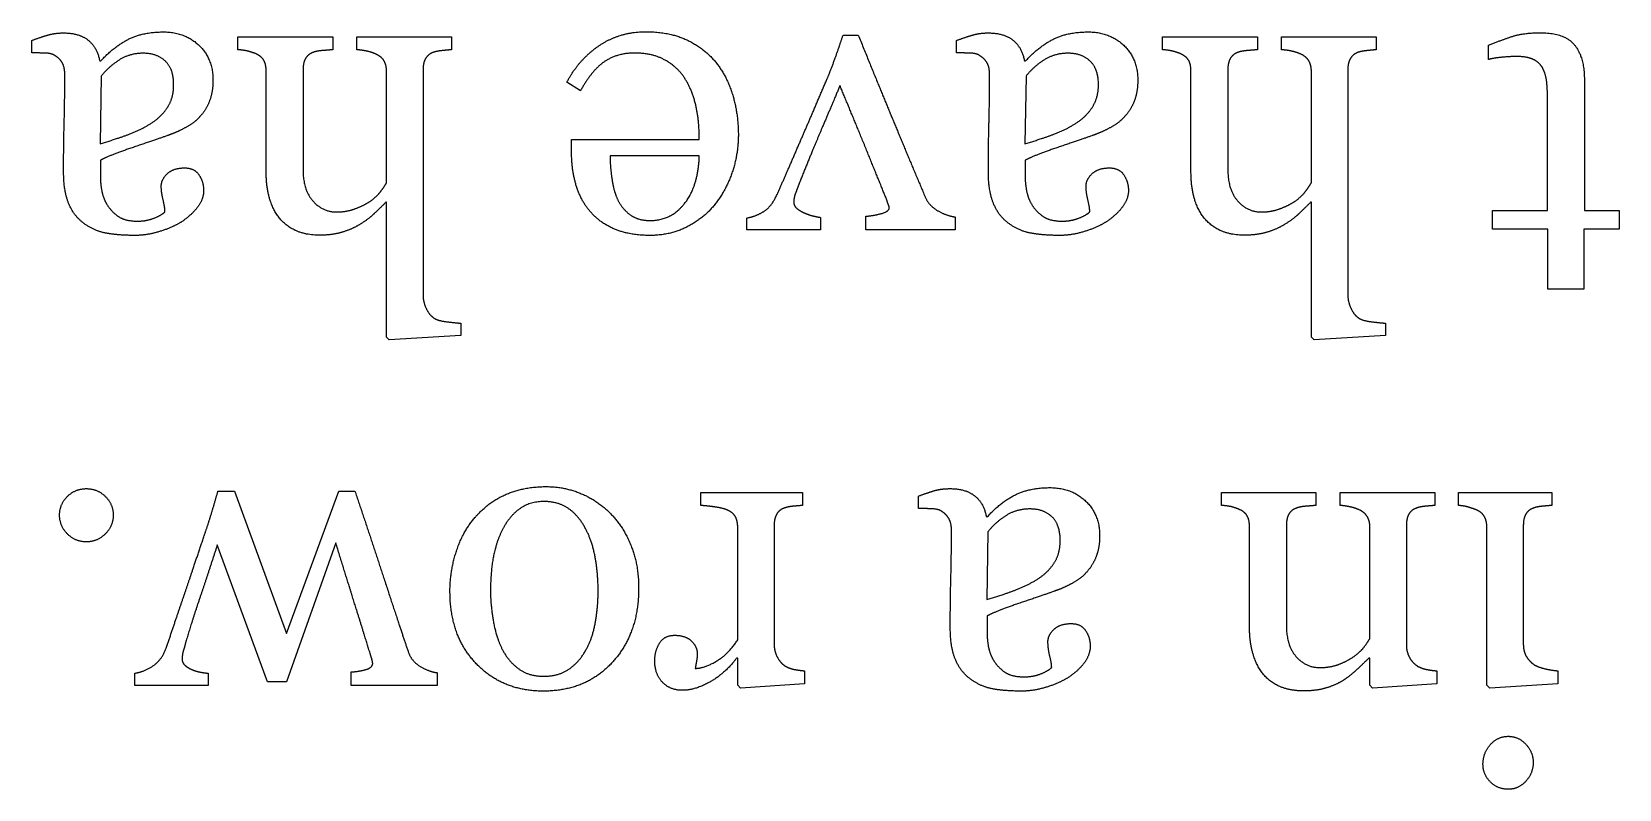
# Model space of a CAD drawing. Header units: inches. Extents: x -4.69 to 4.69, y -2.94 to 2.94.
# Drawn here: x -2.815 to -1.237, y -0.608 to 0.145 of the extents above; entities that cross this region are included whole.
import ezdxf

# ---------------------------------------------------------------- set-up
doc = ezdxf.new("R2010")
doc.units = ezdxf.units.IN
doc.layers.get('0').update_dxf_attribs({"linetype": 'CONTINUOUS'})

msp = doc.modelspace()

# ---------------------------------------------------------------- linework, layer by layer
for p, q in [((-2.8155, 0.124), (-2.8155, 0.1365)), ((-2.6106, 0.14), (-2.5162, 0.14)), ((-2.6106, 0.1272), (-2.6106, 0.14)), ((-2.5162, 0.14), (-2.5162, 0.1272)), ((-2.4923, 0.1272), (-2.4923, 0.14)), ((-2.4923, 0.14), (-2.3983, 0.14)), ((-2.3983, 0.14), (-2.3983, 0.1272)), ((-2.0089, 0.1418), (-1.9938, 0.1418)), ((-1.8961, 0.124), (-1.8961, 0.1365)), ((-1.6912, 0.14), (-1.5968, 0.14)), ((-1.6912, 0.1272), (-1.6912, 0.14)), ((-1.5968, 0.14), (-1.5968, 0.1272)), ((-1.5729, 0.1272), (-1.5729, 0.14)), ((-1.5729, 0.14), (-1.4789, 0.14)), ((-1.4789, 0.14), (-1.4789, 0.1272)), ((-1.3672, 0.1174), (-1.3672, 0.1316)), ((-2.7479, 0.1161), (-2.7468, 0.1161)), ((-1.8286, 0.1161), (-1.8274, 0.1161)), ((-2.7464, 0.101), (-2.7476, 0.0338)), ((-2.5824, 0.0059), (-2.5824, 0.1058)), ((-2.5458, 0.1073), (-2.5458, 0.0087)), ((-2.4627, -0.005), (-2.4627, 0.1054)), ((-2.4265, 0.1073), (-2.4265, -0.1162)), ((-2.2699, 0.0865), (-2.2835, 0.0949)), ((-1.827, 0.101), (-1.8282, 0.0338)), ((-1.663, 0.0059), (-1.663, 0.1058)), ((-1.6264, 0.1073), (-1.6264, 0.0087)), ((-1.5433, -0.005), (-1.5433, 0.1054)), ((-1.5071, 0.1073), (-1.5071, -0.1162)), ((-1.2719, 0.0976), (-1.2719, -0.0324)), ((-1.3085, -0.0324), (-1.3085, 0.0748)), ((-2.2788, 0.0252), (-2.2788, 0.038)), ((-2.2788, 0.038), (-2.1518, 0.038)), ((-2.7472, 0.0174), (-2.7472, -0.0018)), ((-2.1518, 0.0217), (-2.2405, 0.0217)), ((-1.8278, 0.0174), (-1.8278, -0.0018)), ((-2.4627, -0.0244), (-2.4635, -0.0244)), ((-2.4627, -0.1583), (-2.4627, -0.0244)), ((-1.5433, -0.0244), (-1.5441, -0.0244)), ((-1.5433, -0.1583), (-1.5433, -0.0244)), ((-2.1047, -0.0519), (-2.1047, -0.04)), ((-2.0313, -0.0394), (-2.0313, -0.0519)), ((-1.9862, -0.0519), (-1.9862, -0.0382)), ((-1.8974, -0.039), (-1.8974, -0.0519)), ((-1.3631, -0.0511), (-1.3631, -0.0324)), ((-1.3631, -0.0324), (-1.3085, -0.0324)), ((-1.2719, -0.0324), (-1.2372, -0.0324)), ((-1.2372, -0.0324), (-1.2372, -0.0511)), ((-2.0313, -0.0519), (-2.1047, -0.0519)), ((-1.8974, -0.0519), (-1.9862, -0.0519)), ((-1.3081, -0.0511), (-1.3631, -0.0511)), ((-1.3081, -0.1108), (-1.3081, -0.0511)), ((-1.2372, -0.0511), (-1.2726, -0.0511)), ((-1.2726, -0.0511), (-1.2726, -0.1108)), ((-1.2726, -0.1108), (-1.3081, -0.1108)), ((-2.389, -0.1569), (-2.46, -0.1612)), ((-2.389, -0.1445), (-2.389, -0.1569)), ((-1.4696, -0.1569), (-1.5406, -0.1612)), ((-1.4696, -0.1445), (-1.4696, -0.1569)), ((-2.46, -0.1612), (-2.4627, -0.1583)), ((-1.5406, -0.1612), (-1.5433, -0.1583)), ((-2.6304, -0.3114), (-2.6138, -0.3114)), ((-2.6138, -0.3114), (-2.5621, -0.4528)), ((-2.5621, -0.4528), (-2.5102, -0.3114)), ((-2.5102, -0.3114), (-2.4942, -0.3114)), ((-2.1504, -0.3256), (-2.1504, -0.3128)), ((-2.1504, -0.3128), (-2.0492, -0.3128)), ((-2.0492, -0.3128), (-2.0492, -0.3256)), ((-1.6326, -0.3128), (-1.5388, -0.3128)), ((-1.6326, -0.3256), (-1.6326, -0.3128)), ((-1.5388, -0.3128), (-1.5388, -0.3256)), ((-1.5147, -0.3256), (-1.5147, -0.3128)), ((-1.5147, -0.3128), (-1.4207, -0.3128)), ((-1.4207, -0.3128), (-1.4207, -0.3256)), ((-1.397, -0.3128), (-1.3044, -0.3128)), ((-1.397, -0.3256), (-1.397, -0.3128)), ((-1.3044, -0.3128), (-1.3044, -0.3256)), ((-1.934, -0.3287), (-1.934, -0.3163)), ((-2.0774, -0.3455), (-2.0774, -0.4638)), ((-1.8665, -0.3367), (-1.8653, -0.3367)), ((-1.6048, -0.4469), (-1.6048, -0.347)), ((-1.5682, -0.3455), (-1.5682, -0.4441)), ((-1.4489, -0.3455), (-1.4489, -0.4638)), ((-1.3326, -0.3455), (-1.3326, -0.4638)), ((-2.5132, -0.3628), (-2.5622, -0.5008)), ((-2.1136, -0.4591), (-2.1136, -0.3474)), ((-1.8649, -0.3518), (-1.8661, -0.419)), ((-1.4851, -0.4577), (-1.4851, -0.3474)), ((-1.3688, -0.5043), (-1.3688, -0.3478)), ((-2.581, -0.5008), (-2.631, -0.3647)), ((-1.8657, -0.4354), (-1.8657, -0.4546)), ((-2.1136, -0.4772), (-2.1146, -0.4772)), ((-2.1136, -0.5043), (-2.1136, -0.4772)), ((-1.4851, -0.4772), (-1.4861, -0.4772)), ((-1.4851, -0.5043), (-1.4851, -0.4772)), ((-2.7131, -0.5046), (-2.7131, -0.4922)), ((-2.6402, -0.5046), (-2.7131, -0.5046)), ((-2.6402, -0.4922), (-2.6402, -0.5046)), ((-2.5622, -0.5008), (-2.581, -0.5008)), ((-2.4979, -0.5046), (-2.4979, -0.491)), ((-2.4123, -0.5046), (-2.4979, -0.5046)), ((-2.4123, -0.4918), (-2.4123, -0.5046)), ((-2.1109, -0.507), (-2.1136, -0.5043)), ((-2.0471, -0.5027), (-2.1109, -0.507)), ((-2.0471, -0.4899), (-2.0471, -0.5027)), ((-1.4824, -0.507), (-1.4851, -0.5043)), ((-1.4186, -0.5027), (-1.4824, -0.507)), ((-1.4186, -0.4899), (-1.4186, -0.5027)), ((-1.366, -0.507), (-1.3688, -0.5043)), ((-1.2983, -0.5027), (-1.366, -0.507)), ((-1.2983, -0.4899), (-1.2983, -0.5027))]:
    msp.add_line(p, q)
for points in [[(-2.7994, 0.1418), (-2.7925, 0.1439), (-2.7838, 0.1439)], [(-2.7838, 0.1439), (-2.7686, 0.1439), (-2.7595, 0.1368)], [(-2.7196, 0.1375), (-2.7051, 0.1449), (-2.6847, 0.1449)], [(-2.6847, 0.1449), (-2.6631, 0.1449), (-2.6492, 0.1316)], [(-2.2512, 0.1314), (-2.231, 0.1451), (-2.2047, 0.1451)], [(-2.2047, 0.1451), (-2.1815, 0.1451), (-2.1641, 0.1369)], [(-1.88, 0.1418), (-1.8731, 0.1439), (-1.8644, 0.1439)], [(-1.8644, 0.1439), (-1.8492, 0.1439), (-1.8401, 0.1368)], [(-1.8002, 0.1375), (-1.7858, 0.1449), (-1.7653, 0.1449)], [(-1.7653, 0.1449), (-1.7437, 0.1449), (-1.7298, 0.1316)], [(-1.3433, 0.1405), (-1.332, 0.1441), (-1.3156, 0.1441)], [(-1.3156, 0.1441), (-1.2915, 0.1441), (-1.2817, 0.1319)], [(-2.8155, 0.1365), (-2.8063, 0.1398), (-2.7994, 0.1418)], [(-2.7595, 0.1368), (-2.7505, 0.1297), (-2.7479, 0.1161)], [(-2.7468, 0.1161), (-2.7341, 0.1301), (-2.7196, 0.1375)], [(-2.6492, 0.1316), (-2.6353, 0.1184), (-2.6353, 0.097)], [(-2.6011, 0.1259), (-2.6047, 0.1268), (-2.6106, 0.1272)], [(-2.5261, 0.1264), (-2.5316, 0.126), (-2.5351, 0.1248)], [(-2.5162, 0.1272), (-2.5207, 0.1268), (-2.5261, 0.1264)], [(-2.4823, 0.1258), (-2.4868, 0.1268), (-2.4923, 0.1272)], [(-2.4076, 0.1263), (-2.4124, 0.1258), (-2.4157, 0.1248)], [(-2.3983, 0.1272), (-2.4027, 0.1268), (-2.4076, 0.1263)], [(-2.2835, 0.0949), (-2.2714, 0.1178), (-2.2512, 0.1314)], [(-2.1641, 0.1369), (-2.1467, 0.1287), (-2.1354, 0.1147)], [(-2.017, 0.1182), (-2.0126, 0.1305), (-2.0089, 0.1418)], [(-1.9938, 0.1418), (-1.9753, 0.096), (-1.9597, 0.0584)], [(-1.8961, 0.1365), (-1.8869, 0.1398), (-1.88, 0.1418)], [(-1.8401, 0.1368), (-1.8311, 0.1297), (-1.8286, 0.1161)], [(-1.8274, 0.1161), (-1.8147, 0.1301), (-1.8002, 0.1375)], [(-1.7298, 0.1316), (-1.7159, 0.1184), (-1.7159, 0.097)], [(-1.6817, 0.1259), (-1.6853, 0.1268), (-1.6912, 0.1272)], [(-1.6067, 0.1264), (-1.6122, 0.126), (-1.6157, 0.1248)], [(-1.5968, 0.1272), (-1.6013, 0.1268), (-1.6067, 0.1264)], [(-1.5629, 0.1258), (-1.5674, 0.1268), (-1.5729, 0.1272)], [(-1.4882, 0.1263), (-1.493, 0.1258), (-1.4963, 0.1248)], [(-1.4789, 0.1272), (-1.4833, 0.1268), (-1.4882, 0.1263)], [(-1.3672, 0.1316), (-1.3546, 0.1369), (-1.3433, 0.1405)], [(-1.2817, 0.1319), (-1.2719, 0.1198), (-1.2719, 0.0976)], [(-2.8025, 0.1239), (-2.8089, 0.124), (-2.8155, 0.124)], [(-2.7933, 0.1219), (-2.7962, 0.1237), (-2.8025, 0.1239)], [(-2.7852, 0.1143), (-2.7878, 0.1188), (-2.7933, 0.1219)], [(-2.7826, 0.1023), (-2.7826, 0.1098), (-2.7852, 0.1143)], [(-2.7287, 0.1169), (-2.7392, 0.1102), (-2.7464, 0.101)], [(-2.7044, 0.1237), (-2.7182, 0.1237), (-2.7287, 0.1169)], [(-2.6829, 0.1161), (-2.6913, 0.1237), (-2.7044, 0.1237)], [(-2.6744, 0.0923), (-2.6744, 0.1084), (-2.6829, 0.1161)], [(-2.5929, 0.1233), (-2.5974, 0.125), (-2.6011, 0.1259)], [(-2.5848, 0.1167), (-2.5873, 0.1209), (-2.5929, 0.1233)], [(-2.5824, 0.1058), (-2.5824, 0.1126), (-2.5848, 0.1167)], [(-2.5432, 0.1187), (-2.5458, 0.1143), (-2.5458, 0.1073)], [(-2.5351, 0.1248), (-2.5405, 0.1231), (-2.5432, 0.1187)], [(-2.4734, 0.1229), (-2.4777, 0.1248), (-2.4823, 0.1258)], [(-2.4653, 0.1163), (-2.4679, 0.1205), (-2.4734, 0.1229)], [(-2.4627, 0.1054), (-2.4627, 0.112), (-2.4653, 0.1163)], [(-2.4238, 0.1187), (-2.4265, 0.1143), (-2.4265, 0.1073)], [(-2.4157, 0.1248), (-2.4211, 0.1231), (-2.4238, 0.1187)], [(-2.2456, 0.1157), (-2.2582, 0.1076), (-2.2699, 0.0865)], [(-2.2158, 0.1239), (-2.2331, 0.1239), (-2.2456, 0.1157)], [(-2.1866, 0.1173), (-2.1988, 0.1239), (-2.2158, 0.1239)], [(-2.1667, 0.0995), (-2.1743, 0.1108), (-2.1866, 0.1173)], [(-2.1354, 0.1147), (-2.1241, 0.1007), (-2.1186, 0.082)], [(-2.0253, 0.097), (-2.0214, 0.1059), (-2.017, 0.1182)], [(-1.8831, 0.1239), (-1.8895, 0.124), (-1.8961, 0.124)], [(-1.8739, 0.1219), (-1.8768, 0.1237), (-1.8831, 0.1239)], [(-1.8658, 0.1143), (-1.8685, 0.1188), (-1.8739, 0.1219)], [(-1.8632, 0.1023), (-1.8632, 0.1098), (-1.8658, 0.1143)], [(-1.8093, 0.1169), (-1.8198, 0.1102), (-1.827, 0.101)], [(-1.785, 0.1237), (-1.7988, 0.1237), (-1.8093, 0.1169)], [(-1.7635, 0.1161), (-1.7719, 0.1237), (-1.785, 0.1237)], [(-1.755, 0.0923), (-1.755, 0.1084), (-1.7635, 0.1161)], [(-1.6736, 0.1233), (-1.6781, 0.125), (-1.6817, 0.1259)], [(-1.6654, 0.1167), (-1.6679, 0.1209), (-1.6736, 0.1233)], [(-1.663, 0.1058), (-1.663, 0.1126), (-1.6654, 0.1167)], [(-1.6238, 0.1187), (-1.6264, 0.1143), (-1.6264, 0.1073)], [(-1.6157, 0.1248), (-1.6211, 0.1231), (-1.6238, 0.1187)], [(-1.554, 0.1229), (-1.5583, 0.1248), (-1.5629, 0.1258)], [(-1.5459, 0.1163), (-1.5486, 0.1205), (-1.554, 0.1229)], [(-1.5433, 0.1054), (-1.5433, 0.112), (-1.5459, 0.1163)], [(-1.5044, 0.1187), (-1.5071, 0.1143), (-1.5071, 0.1073)], [(-1.4963, 0.1248), (-1.5017, 0.1231), (-1.5044, 0.1187)], [(-1.3539, 0.1197), (-1.3633, 0.1188), (-1.3672, 0.1174)], [(-1.3396, 0.1205), (-1.3444, 0.1205), (-1.3539, 0.1197)], [(-1.3228, 0.1176), (-1.3291, 0.1205), (-1.3396, 0.1205)], [(-1.3135, 0.1091), (-1.3166, 0.1147), (-1.3228, 0.1176)], [(-2.7832, 0.0553), (-2.7826, 0.0768), (-2.7826, 0.1023)], [(-2.6353, 0.097), (-2.6353, 0.0859), (-2.6384, 0.0772)], [(-2.1554, 0.0724), (-2.159, 0.0878), (-2.1667, 0.0995)], [(-2.0508, 0.0376), (-2.0385, 0.0659), (-2.0253, 0.097)], [(-1.8638, 0.0553), (-1.8632, 0.0768), (-1.8632, 0.1023)], [(-1.7159, 0.097), (-1.7159, 0.0859), (-1.719, 0.0772)], [(-1.3093, 0.095), (-1.3102, 0.103), (-1.3135, 0.1091)], [(-1.3085, 0.0748), (-1.3085, 0.0869), (-1.3093, 0.095)], [(-2.68, 0.0707), (-2.6744, 0.0798), (-2.6744, 0.0923)], [(-2.1186, 0.082), (-2.113, 0.0633), (-2.113, 0.0425)], [(-2.012, 0.0916), (-2.019, 0.0749), (-2.0296, 0.05)], [(-1.9883, 0.0343), (-2.0029, 0.0698), (-2.012, 0.0916)], [(-1.7607, 0.0707), (-1.755, 0.0798), (-1.755, 0.0923)], [(-2.6954, 0.055), (-2.6857, 0.0616), (-2.68, 0.0707)], [(-2.6384, 0.0772), (-2.6415, 0.0684), (-2.6477, 0.0614)], [(-2.1518, 0.038), (-2.1518, 0.057), (-2.1554, 0.0724)], [(-1.776, 0.055), (-1.7663, 0.0616), (-1.7607, 0.0707)], [(-1.719, 0.0772), (-1.7221, 0.0684), (-1.7284, 0.0614)], [(-2.7838, 0.0059), (-2.7838, 0.0338), (-2.7832, 0.0553)], [(-2.7186, 0.0433), (-2.7061, 0.048), (-2.6954, 0.055)], [(-2.6606, 0.051), (-2.6686, 0.0464), (-2.6756, 0.0437)], [(-2.6477, 0.0614), (-2.6526, 0.0556), (-2.6606, 0.051)], [(-2.0296, 0.05), (-2.0402, 0.0251), (-2.0525, -0.0056)], [(-1.9597, 0.0584), (-1.9441, 0.0207), (-1.9274, -0.0188)], [(-1.8644, 0.0059), (-1.8644, 0.0338), (-1.8638, 0.0553)], [(-1.7992, 0.0433), (-1.7867, 0.048), (-1.776, 0.055)], [(-1.7412, 0.051), (-1.7492, 0.0464), (-1.7562, 0.0437)], [(-1.7284, 0.0614), (-1.7332, 0.0556), (-1.7412, 0.051)], [(-2.7476, 0.0338), (-2.731, 0.0386), (-2.7186, 0.0433)], [(-2.6756, 0.0437), (-2.6843, 0.0404), (-2.7111, 0.0314)], [(-2.113, 0.0425), (-2.113, 0.0238), (-2.119, 0.0058)], [(-2.0745, -0.0168), (-2.063, 0.0092), (-2.0508, 0.0376)], [(-1.9658, -0.0211), (-1.9738, -0.0013), (-1.9883, 0.0343)], [(-1.8282, 0.0338), (-1.8116, 0.0386), (-1.7992, 0.0433)], [(-1.7562, 0.0437), (-1.7649, 0.0404), (-1.7917, 0.0314)], [(-2.7111, 0.0314), (-2.7378, 0.0225), (-2.7472, 0.0174)], [(-2.2744, -0.0069), (-2.2788, 0.0079), (-2.2788, 0.0252)], [(-2.2405, 0.0217), (-2.2405, 0.0108), (-2.2386, -0.0016)], [(-2.1664, -0.0255), (-2.1529, -0.0086), (-2.1518, 0.0217)], [(-1.7917, 0.0314), (-1.8184, 0.0225), (-1.8278, 0.0174)], [(-2.7786, -0.0259), (-2.7838, -0.0135), (-2.7838, 0.0059)], [(-2.6867, -0.0083), (-2.6867, -0.0015), (-2.6805, 0.0042)], [(-2.6805, 0.0042), (-2.6744, 0.0098), (-2.6635, 0.0098)], [(-2.6635, 0.0098), (-2.6538, 0.0098), (-2.6492, 0.0029)], [(-2.6492, 0.0029), (-2.6446, -0.004), (-2.6446, -0.0126)], [(-2.5685, -0.0409), (-2.5824, -0.0246), (-2.5824, 0.0059)], [(-2.5458, 0.0087), (-2.5458, -0.0118), (-2.5361, -0.0229)], [(-2.119, 0.0058), (-2.1249, -0.0122), (-2.1364, -0.0266)], [(-1.8592, -0.0259), (-1.8644, -0.0135), (-1.8644, 0.0059)], [(-1.7673, -0.0083), (-1.7673, -0.0015), (-1.7611, 0.0042)], [(-1.7611, 0.0042), (-1.755, 0.0098), (-1.7441, 0.0098)], [(-1.7441, 0.0098), (-1.7344, 0.0098), (-1.7298, 0.0029)], [(-1.7298, 0.0029), (-1.7252, -0.004), (-1.7252, -0.0126)], [(-1.6491, -0.0409), (-1.663, -0.0246), (-1.663, 0.0059)], [(-1.6264, 0.0087), (-1.6264, -0.0118), (-1.6167, -0.0229)], [(-2.7472, -0.0018), (-2.7472, -0.0044), (-2.7461, -0.0116)], [(-2.7461, -0.0116), (-2.745, -0.0188), (-2.7415, -0.0252)], [(-2.6848, -0.0223), (-2.6867, -0.0147), (-2.6867, -0.0083)], [(-2.6446, -0.0126), (-2.6446, -0.0215), (-2.651, -0.0297)], [(-2.4783, -0.0229), (-2.4717, -0.018), (-2.4682, -0.0131)], [(-2.4682, -0.0131), (-2.4646, -0.0083), (-2.4627, -0.005)], [(-2.2611, -0.0326), (-2.2701, -0.0217), (-2.2744, -0.0069)], [(-2.2386, -0.0016), (-2.2368, -0.014), (-2.2327, -0.0223)], [(-2.0562, -0.0154), (-2.0579, -0.02), (-2.0579, -0.0246)], [(-2.0525, -0.0056), (-2.0544, -0.0108), (-2.0562, -0.0154)], [(-1.8278, -0.0018), (-1.8278, -0.0044), (-1.8267, -0.0116)], [(-1.8267, -0.0116), (-1.8256, -0.0188), (-1.8221, -0.0252)], [(-1.7654, -0.0223), (-1.7673, -0.0147), (-1.7673, -0.0083)], [(-1.7252, -0.0126), (-1.7252, -0.0215), (-1.7316, -0.0297)], [(-1.5589, -0.0229), (-1.5523, -0.018), (-1.5488, -0.0131)], [(-1.5488, -0.0131), (-1.5453, -0.0083), (-1.5433, -0.005)], [(-2.7635, -0.0454), (-2.7734, -0.0382), (-2.7786, -0.0259)], [(-2.7415, -0.0252), (-2.7376, -0.0324), (-2.7305, -0.0377)], [(-2.683, -0.0338), (-2.683, -0.0299), (-2.6848, -0.0223)], [(-2.651, -0.0297), (-2.6573, -0.0378), (-2.6674, -0.0443)], [(-2.5361, -0.0229), (-2.5265, -0.034), (-2.5126, -0.034)], [(-2.5126, -0.034), (-2.5025, -0.034), (-2.4938, -0.0307)], [(-2.4938, -0.0307), (-2.4851, -0.0275), (-2.4783, -0.0229)], [(-2.4635, -0.0244), (-2.4699, -0.0308), (-2.4752, -0.0358)], [(-2.2327, -0.0223), (-2.2282, -0.0313), (-2.2204, -0.0369)], [(-2.2004, -0.0425), (-2.18, -0.0425), (-2.1664, -0.0255)], [(-2.1364, -0.0266), (-2.1475, -0.0404), (-2.1639, -0.0488)], [(-2.088, -0.0337), (-2.0802, -0.0289), (-2.0745, -0.0168)], [(-2.0579, -0.0246), (-2.0579, -0.0279), (-2.0547, -0.0306)], [(-2.0547, -0.0306), (-2.0515, -0.0332), (-2.047, -0.0351)], [(-1.9716, -0.0358), (-1.9629, -0.0336), (-1.9629, -0.0297)], [(-1.9639, -0.0267), (-1.9648, -0.0242), (-1.9658, -0.0211)], [(-1.9629, -0.0297), (-1.9629, -0.0291), (-1.9639, -0.0267)], [(-1.9274, -0.0188), (-1.9235, -0.0277), (-1.9149, -0.0327)], [(-1.8441, -0.0454), (-1.8541, -0.0382), (-1.8592, -0.0259)], [(-1.8221, -0.0252), (-1.8182, -0.0324), (-1.8111, -0.0377)], [(-1.7636, -0.0338), (-1.7636, -0.0299), (-1.7654, -0.0223)], [(-1.7316, -0.0297), (-1.7379, -0.0378), (-1.748, -0.0443)], [(-1.6167, -0.0229), (-1.6071, -0.034), (-1.5932, -0.034)], [(-1.5932, -0.034), (-1.5831, -0.034), (-1.5744, -0.0307)], [(-1.5744, -0.0307), (-1.5657, -0.0275), (-1.5589, -0.0229)], [(-1.5441, -0.0244), (-1.5505, -0.0308), (-1.5558, -0.0358)], [(-2.7414, -0.0551), (-2.7536, -0.0528), (-2.7635, -0.0454)], [(-2.7305, -0.0377), (-2.7234, -0.0431), (-2.7104, -0.0431)], [(-2.7104, -0.0431), (-2.7014, -0.0431), (-2.6938, -0.0401)], [(-2.6938, -0.0401), (-2.6861, -0.0371), (-2.683, -0.0338)], [(-2.6674, -0.0443), (-2.6762, -0.0497), (-2.6886, -0.0535)], [(-2.529, -0.0571), (-2.5547, -0.0571), (-2.5685, -0.0409)], [(-2.489, -0.0462), (-2.4964, -0.0509), (-2.5065, -0.054)], [(-2.4752, -0.0358), (-2.4804, -0.0408), (-2.489, -0.0462)], [(-2.2368, -0.0507), (-2.2518, -0.0441), (-2.2611, -0.0326)], [(-2.2204, -0.0369), (-2.2127, -0.0425), (-2.2004, -0.0425)], [(-2.1047, -0.04), (-2.0959, -0.0384), (-2.088, -0.0337)], [(-2.047, -0.0351), (-2.0425, -0.0371), (-2.0383, -0.038)], [(-2.0383, -0.038), (-2.034, -0.039), (-2.0313, -0.0394)], [(-1.9862, -0.0382), (-1.9804, -0.038), (-1.9716, -0.0358)], [(-1.9149, -0.0327), (-1.9062, -0.0377), (-1.8974, -0.039)], [(-1.822, -0.0551), (-1.8342, -0.0528), (-1.8441, -0.0454)], [(-1.8111, -0.0377), (-1.804, -0.0431), (-1.791, -0.0431)], [(-1.791, -0.0431), (-1.7821, -0.0431), (-1.7744, -0.0401)], [(-1.7744, -0.0401), (-1.7667, -0.0371), (-1.7636, -0.0338)], [(-1.748, -0.0443), (-1.7568, -0.0497), (-1.7692, -0.0535)], [(-1.6096, -0.0571), (-1.6353, -0.0571), (-1.6491, -0.0409)], [(-1.5696, -0.0462), (-1.577, -0.0509), (-1.5871, -0.054)], [(-1.5558, -0.0358), (-1.561, -0.0408), (-1.5696, -0.0462)], [(-2.7129, -0.0573), (-2.7293, -0.0573), (-2.7414, -0.0551)], [(-2.6886, -0.0535), (-2.7011, -0.0573), (-2.7129, -0.0573)], [(-2.5065, -0.054), (-2.5165, -0.0571), (-2.529, -0.0571)], [(-2.2008, -0.0573), (-2.2218, -0.0573), (-2.2368, -0.0507)], [(-2.1639, -0.0488), (-2.1804, -0.0573), (-2.2008, -0.0573)], [(-1.7935, -0.0573), (-1.8099, -0.0573), (-1.822, -0.0551)], [(-1.7692, -0.0535), (-1.7817, -0.0573), (-1.7935, -0.0573)], [(-1.5871, -0.054), (-1.5971, -0.0571), (-1.6096, -0.0571)], [(-2.4265, -0.1162), (-2.4265, -0.1229), (-2.4235, -0.1295)], [(-1.5071, -0.1162), (-1.5071, -0.1229), (-1.5041, -0.1295)], [(-2.4235, -0.1295), (-2.4205, -0.1361), (-2.4156, -0.1394)], [(-2.4156, -0.1394), (-2.4121, -0.1419), (-2.4033, -0.143)], [(-1.5041, -0.1295), (-1.5011, -0.1361), (-1.4962, -0.1394)], [(-1.4962, -0.1394), (-1.4927, -0.1419), (-1.4839, -0.143)], [(-2.4033, -0.143), (-2.3944, -0.1441), (-2.389, -0.1445)], [(-1.4839, -0.143), (-1.475, -0.1441), (-1.4696, -0.1445)], [(-2.78, -0.3166), (-2.7721, -0.3089), (-2.7612, -0.3089)], [(-2.7612, -0.3089), (-2.7503, -0.3089), (-2.7424, -0.3166)], [(-2.6369, -0.3338), (-2.6333, -0.3221), (-2.6304, -0.3114)], [(-2.4942, -0.3114), (-2.4796, -0.3546), (-2.4657, -0.3971)], [(-2.3749, -0.3377), (-2.3615, -0.3221), (-2.3437, -0.3145)], [(-2.3437, -0.3145), (-2.326, -0.3069), (-2.304, -0.3069)], [(-2.304, -0.3069), (-2.2857, -0.3069), (-2.2691, -0.3139)], [(-2.2691, -0.3139), (-2.2526, -0.3208), (-2.2397, -0.334)], [(-1.934, -0.3163), (-1.9249, -0.313), (-1.918, -0.3109)], [(-1.918, -0.3109), (-1.9111, -0.3089), (-1.9023, -0.3089)], [(-1.9023, -0.3089), (-1.8871, -0.3089), (-1.8781, -0.316)], [(-1.8653, -0.3367), (-1.8527, -0.3227), (-1.8382, -0.3153)], [(-1.8382, -0.3153), (-1.8237, -0.3079), (-1.8033, -0.3079)], [(-1.8033, -0.3079), (-1.7817, -0.3079), (-1.7678, -0.3212)], [(-2.7878, -0.3352), (-2.7878, -0.3243), (-2.78, -0.3166)], [(-2.7424, -0.3166), (-2.7345, -0.3243), (-2.7345, -0.3352)], [(-2.3065, -0.3217), (-2.3309, -0.3217), (-2.3451, -0.3453)], [(-2.2817, -0.3288), (-2.2917, -0.3217), (-2.3065, -0.3217)], [(-2.265, -0.3484), (-2.2717, -0.3359), (-2.2817, -0.3288)], [(-2.1371, -0.327), (-2.1448, -0.326), (-2.1504, -0.3256)], [(-2.1245, -0.3299), (-2.1294, -0.328), (-2.1371, -0.327)], [(-2.1162, -0.3363), (-2.1189, -0.3321), (-2.1245, -0.3299)], [(-2.0667, -0.328), (-2.0722, -0.3297), (-2.0748, -0.3341)], [(-2.0585, -0.3264), (-2.0632, -0.3268), (-2.0667, -0.328)], [(-2.0492, -0.3256), (-2.0537, -0.326), (-2.0585, -0.3264)], [(-1.9211, -0.3289), (-1.9274, -0.3287), (-1.934, -0.3287)], [(-1.9118, -0.3309), (-1.9148, -0.3291), (-1.9211, -0.3289)], [(-1.9038, -0.3385), (-1.9064, -0.334), (-1.9118, -0.3309)], [(-1.8781, -0.316), (-1.869, -0.3231), (-1.8665, -0.3367)], [(-1.8229, -0.3291), (-1.8367, -0.3291), (-1.8472, -0.3359)], [(-1.8014, -0.3367), (-1.8099, -0.3291), (-1.8229, -0.3291)], [(-1.7678, -0.3212), (-1.7538, -0.3344), (-1.7538, -0.3558)], [(-1.6232, -0.3268), (-1.6266, -0.326), (-1.6326, -0.3256)], [(-1.6151, -0.3295), (-1.6198, -0.3276), (-1.6232, -0.3268)], [(-1.6071, -0.336), (-1.6095, -0.3319), (-1.6151, -0.3295)], [(-1.5575, -0.328), (-1.563, -0.3297), (-1.5656, -0.3341)], [(-1.5487, -0.3264), (-1.554, -0.3268), (-1.5575, -0.328)], [(-1.5388, -0.3256), (-1.5433, -0.326), (-1.5487, -0.3264)], [(-1.5049, -0.327), (-1.5096, -0.326), (-1.5147, -0.3256)], [(-1.496, -0.3299), (-1.5001, -0.328), (-1.5049, -0.327)], [(-1.4879, -0.3365), (-1.4906, -0.3322), (-1.496, -0.3299)], [(-1.4382, -0.328), (-1.4437, -0.3297), (-1.4463, -0.3341)], [(-1.43, -0.3264), (-1.4347, -0.3268), (-1.4382, -0.328)], [(-1.4207, -0.3256), (-1.4252, -0.326), (-1.43, -0.3264)], [(-1.3879, -0.3271), (-1.392, -0.326), (-1.397, -0.3256)], [(-1.3796, -0.3299), (-1.3838, -0.3282), (-1.3879, -0.3271)], [(-1.3714, -0.3365), (-1.374, -0.3321), (-1.3796, -0.3299)], [(-1.3219, -0.328), (-1.3273, -0.3297), (-1.33, -0.3341)], [(-1.3136, -0.3264), (-1.3184, -0.3268), (-1.3219, -0.328)], [(-1.3044, -0.3256), (-1.3088, -0.326), (-1.3136, -0.3264)], [(-2.78, -0.3539), (-2.7878, -0.3461), (-2.7878, -0.3352)], [(-2.7345, -0.3352), (-2.7345, -0.3461), (-2.7424, -0.3539)], [(-2.644, -0.3556), (-2.6405, -0.3455), (-2.6369, -0.3338)], [(-2.3932, -0.3709), (-2.3868, -0.3513), (-2.3749, -0.3377)], [(-2.3451, -0.3453), (-2.3594, -0.3688), (-2.3594, -0.4103)], [(-2.2397, -0.334), (-2.2271, -0.347), (-2.2196, -0.3658)], [(-2.1136, -0.3474), (-2.1136, -0.3406), (-2.1162, -0.3363)], [(-2.0748, -0.3341), (-2.0774, -0.3385), (-2.0774, -0.3455)], [(-1.9011, -0.3505), (-1.9011, -0.3429), (-1.9038, -0.3385)], [(-1.8472, -0.3359), (-1.8577, -0.3426), (-1.8649, -0.3518)], [(-1.793, -0.3605), (-1.793, -0.3443), (-1.8014, -0.3367)], [(-1.6048, -0.347), (-1.6048, -0.3402), (-1.6071, -0.336)], [(-1.5656, -0.3341), (-1.5682, -0.3385), (-1.5682, -0.3455)], [(-1.4851, -0.3474), (-1.4851, -0.3408), (-1.4879, -0.3365)], [(-1.4463, -0.3341), (-1.4489, -0.3385), (-1.4489, -0.3455)], [(-1.3688, -0.3478), (-1.3688, -0.341), (-1.3714, -0.3365)], [(-1.33, -0.3341), (-1.3326, -0.3385), (-1.3326, -0.3455)], [(-2.7612, -0.3618), (-2.7721, -0.3618), (-2.78, -0.3539)], [(-2.7424, -0.3539), (-2.7503, -0.3618), (-2.7612, -0.3618)], [(-2.6634, -0.4131), (-2.6547, -0.3875), (-2.644, -0.3556)], [(-2.4929, -0.4282), (-2.5008, -0.403), (-2.5132, -0.3628)], [(-2.2554, -0.3767), (-2.2584, -0.3608), (-2.265, -0.3484)], [(-1.9017, -0.3975), (-1.9011, -0.376), (-1.9011, -0.3505)], [(-1.7986, -0.3821), (-1.793, -0.373), (-1.793, -0.3605)], [(-1.7538, -0.3558), (-1.7538, -0.3669), (-1.757, -0.3756)], [(-2.631, -0.3647), (-2.6394, -0.3908), (-2.6476, -0.4151)], [(-2.3997, -0.4107), (-2.3997, -0.3904), (-2.3932, -0.3709)], [(-2.2524, -0.4112), (-2.2524, -0.3926), (-2.2554, -0.3767)], [(-2.2196, -0.3658), (-2.2121, -0.3846), (-2.2121, -0.4079)], [(-1.757, -0.3756), (-1.7601, -0.3844), (-1.7663, -0.3914)], [(-1.814, -0.3978), (-1.8042, -0.3911), (-1.7986, -0.3821)], [(-1.7663, -0.3914), (-1.7712, -0.3972), (-1.7791, -0.4018)], [(-2.4657, -0.3971), (-2.4518, -0.4397), (-2.4411, -0.4712)], [(-2.3594, -0.4103), (-2.3594, -0.4249), (-2.3565, -0.4411)], [(-2.2121, -0.4079), (-2.2121, -0.4529), (-2.2383, -0.4815)], [(-1.9023, -0.4469), (-1.9023, -0.419), (-1.9017, -0.3975)], [(-1.8661, -0.419), (-1.8496, -0.4142), (-1.8371, -0.4095)], [(-1.8371, -0.4095), (-1.8247, -0.4048), (-1.814, -0.3978)], [(-1.7941, -0.4091), (-1.8029, -0.4124), (-1.8296, -0.4214)], [(-1.7791, -0.4018), (-1.7871, -0.4064), (-1.7941, -0.4091)], [(-2.6818, -0.4673), (-2.6721, -0.4387), (-2.6634, -0.4131)], [(-2.6476, -0.4151), (-2.6559, -0.4395), (-2.6622, -0.4609)], [(-2.3735, -0.4829), (-2.3997, -0.4558), (-2.3997, -0.4107)], [(-2.2549, -0.4406), (-2.2524, -0.4254), (-2.2524, -0.4112)], [(-1.8296, -0.4214), (-1.8564, -0.4303), (-1.8657, -0.4354)], [(-2.4788, -0.4737), (-2.485, -0.4533), (-2.4929, -0.4282)], [(-2.3565, -0.4411), (-2.3535, -0.4574), (-2.3477, -0.4686)], [(-2.2637, -0.4677), (-2.2574, -0.4558), (-2.2549, -0.4406)], [(-2.1913, -0.4623), (-2.1864, -0.4546), (-2.1763, -0.4546)], [(-2.1763, -0.4546), (-2.1654, -0.4546), (-2.1596, -0.4603)], [(-1.8972, -0.4787), (-1.9023, -0.4663), (-1.9023, -0.4469)], [(-1.8657, -0.4546), (-1.8657, -0.4572), (-1.8647, -0.4644)], [(-1.8052, -0.4611), (-1.8052, -0.4542), (-1.7991, -0.4486)], [(-1.7991, -0.4486), (-1.793, -0.443), (-1.7821, -0.443)], [(-1.7821, -0.443), (-1.7723, -0.443), (-1.7678, -0.4499)], [(-1.7678, -0.4499), (-1.7632, -0.4568), (-1.7632, -0.4653)], [(-1.5915, -0.4927), (-1.6048, -0.4755), (-1.6048, -0.4469)], [(-1.5682, -0.4441), (-1.5682, -0.4646), (-1.5586, -0.4756)], [(-2.6955, -0.4854), (-2.6861, -0.4793), (-2.6818, -0.4673)], [(-2.6648, -0.4701), (-2.666, -0.4743), (-2.666, -0.4784)], [(-2.6622, -0.4609), (-2.6635, -0.4659), (-2.6648, -0.4701)], [(-2.4411, -0.4712), (-2.438, -0.4803), (-2.4292, -0.4856)], [(-2.3477, -0.4686), (-2.3414, -0.4807), (-2.3313, -0.488)], [(-2.2809, -0.4879), (-2.2703, -0.4805), (-2.2637, -0.4677)], [(-2.1961, -0.4799), (-2.1961, -0.47), (-2.1913, -0.4623)], [(-2.1596, -0.4603), (-2.1539, -0.4659), (-2.1539, -0.4727)], [(-2.1539, -0.4727), (-2.1539, -0.477), (-2.1546, -0.4805)], [(-2.1344, -0.4801), (-2.1222, -0.4727), (-2.1136, -0.4591)], [(-2.0774, -0.4638), (-2.0774, -0.4698), (-2.0746, -0.4757)], [(-1.8647, -0.4644), (-1.8636, -0.4716), (-1.8601, -0.478)], [(-1.8034, -0.4751), (-1.8052, -0.4675), (-1.8052, -0.4611)], [(-1.7632, -0.4653), (-1.7632, -0.4743), (-1.7695, -0.4825)], [(-1.5009, -0.4756), (-1.4945, -0.4712), (-1.4907, -0.466)], [(-1.4907, -0.466), (-1.4869, -0.4609), (-1.4851, -0.4577)], [(-1.4489, -0.4638), (-1.4489, -0.4704), (-1.4461, -0.476)], [(-1.3326, -0.4638), (-1.3326, -0.47), (-1.3298, -0.4752)], [(-2.7131, -0.4922), (-2.7049, -0.4914), (-2.6955, -0.4854)], [(-2.666, -0.4784), (-2.666, -0.4819), (-2.6629, -0.4846)], [(-2.6629, -0.4846), (-2.6598, -0.4873), (-2.6553, -0.4891)], [(-2.6553, -0.4891), (-2.6515, -0.4906), (-2.6469, -0.4914)], [(-2.4979, -0.491), (-2.4915, -0.4908), (-2.484, -0.4889)], [(-2.484, -0.4889), (-2.4765, -0.4869), (-2.4765, -0.4825)], [(-2.4771, -0.4792), (-2.4778, -0.4766), (-2.4788, -0.4737)], [(-2.4765, -0.4825), (-2.4765, -0.4817), (-2.4771, -0.4792)], [(-2.4292, -0.4856), (-2.4205, -0.4908), (-2.4123, -0.4918)], [(-2.3069, -0.5101), (-2.3473, -0.5101), (-2.3735, -0.4829)], [(-2.3313, -0.488), (-2.3212, -0.4953), (-2.3065, -0.4953)], [(-2.2383, -0.4815), (-2.2645, -0.5101), (-2.3069, -0.5101)], [(-2.3065, -0.4953), (-2.2915, -0.4953), (-2.2809, -0.4879)], [(-2.1884, -0.5013), (-2.1961, -0.4934), (-2.1961, -0.4799)], [(-2.1558, -0.4875), (-2.1467, -0.4875), (-2.1344, -0.4801)], [(-2.1546, -0.4805), (-2.1553, -0.484), (-2.1558, -0.4875)], [(-2.1146, -0.4772), (-2.1267, -0.493), (-2.1414, -0.5011)], [(-2.0746, -0.4757), (-2.0718, -0.4815), (-2.0667, -0.485)], [(-2.0667, -0.485), (-2.063, -0.4873), (-2.058, -0.4884)], [(-2.058, -0.4884), (-2.0529, -0.4895), (-2.0471, -0.4899)], [(-1.8821, -0.4982), (-1.892, -0.491), (-1.8972, -0.4787)], [(-1.8601, -0.478), (-1.8562, -0.4852), (-1.8491, -0.4905)], [(-1.8123, -0.4929), (-1.8046, -0.4899), (-1.8015, -0.4865)], [(-1.8015, -0.4865), (-1.8015, -0.4827), (-1.8034, -0.4751)], [(-1.7695, -0.4825), (-1.7758, -0.4906), (-1.7859, -0.4971)], [(-1.5586, -0.4756), (-1.5489, -0.4867), (-1.5351, -0.4867)], [(-1.5351, -0.4867), (-1.5247, -0.4867), (-1.5161, -0.4835)], [(-1.5161, -0.4835), (-1.5076, -0.4803), (-1.5009, -0.4756)], [(-1.4978, -0.4884), (-1.5048, -0.4949), (-1.511, -0.499)], [(-1.4861, -0.4772), (-1.4908, -0.4819), (-1.4978, -0.4884)], [(-1.4461, -0.476), (-1.4433, -0.4815), (-1.4382, -0.485)], [(-1.4382, -0.485), (-1.4345, -0.4873), (-1.4295, -0.4884)], [(-1.4295, -0.4884), (-1.4244, -0.4895), (-1.4186, -0.4899)], [(-1.3298, -0.4752), (-1.3269, -0.4803), (-1.3219, -0.4838)], [(-1.3219, -0.4838), (-1.3182, -0.4862), (-1.3112, -0.4878)], [(-1.3112, -0.4878), (-1.3042, -0.4895), (-1.2983, -0.4899)], [(-2.6469, -0.4914), (-2.6423, -0.4922), (-2.6402, -0.4922)], [(-2.1685, -0.5093), (-2.1807, -0.5093), (-2.1884, -0.5013)], [(-2.1414, -0.5011), (-2.1562, -0.5093), (-2.1685, -0.5093)], [(-1.86, -0.5079), (-1.8721, -0.5056), (-1.8821, -0.4982)], [(-1.8491, -0.4905), (-1.842, -0.4959), (-1.8289, -0.4959)], [(-1.8289, -0.4959), (-1.82, -0.4959), (-1.8123, -0.4929)], [(-1.7859, -0.4971), (-1.7947, -0.5025), (-1.8072, -0.5063)], [(-1.5505, -0.5099), (-1.5781, -0.5099), (-1.5915, -0.4927)], [(-1.511, -0.499), (-1.5182, -0.5037), (-1.5281, -0.5068)], [(-1.8315, -0.5101), (-1.8478, -0.5101), (-1.86, -0.5079)], [(-1.8072, -0.5063), (-1.8196, -0.5101), (-1.8315, -0.5101)], [(-1.5281, -0.5068), (-1.5381, -0.5099), (-1.5505, -0.5099)], [(-1.3727, -0.5827), (-1.3727, -0.5716), (-1.3654, -0.5633)], [(-1.3654, -0.5633), (-1.3581, -0.555), (-1.3474, -0.555)], [(-1.3474, -0.555), (-1.3374, -0.555), (-1.3301, -0.5629)], [(-1.3301, -0.5629), (-1.3228, -0.5708), (-1.3228, -0.5809)], [(-1.3656, -0.6001), (-1.3727, -0.5926), (-1.3727, -0.5827)], [(-1.3228, -0.5809), (-1.3228, -0.5916), (-1.3301, -0.5996)], [(-1.3301, -0.5996), (-1.3374, -0.6076), (-1.3474, -0.6076)], [(-1.3474, -0.6076), (-1.3585, -0.6076), (-1.3656, -0.6001)]]:
    msp.add_open_spline(points, degree=2)

doc.saveas('drawing.dxf')
